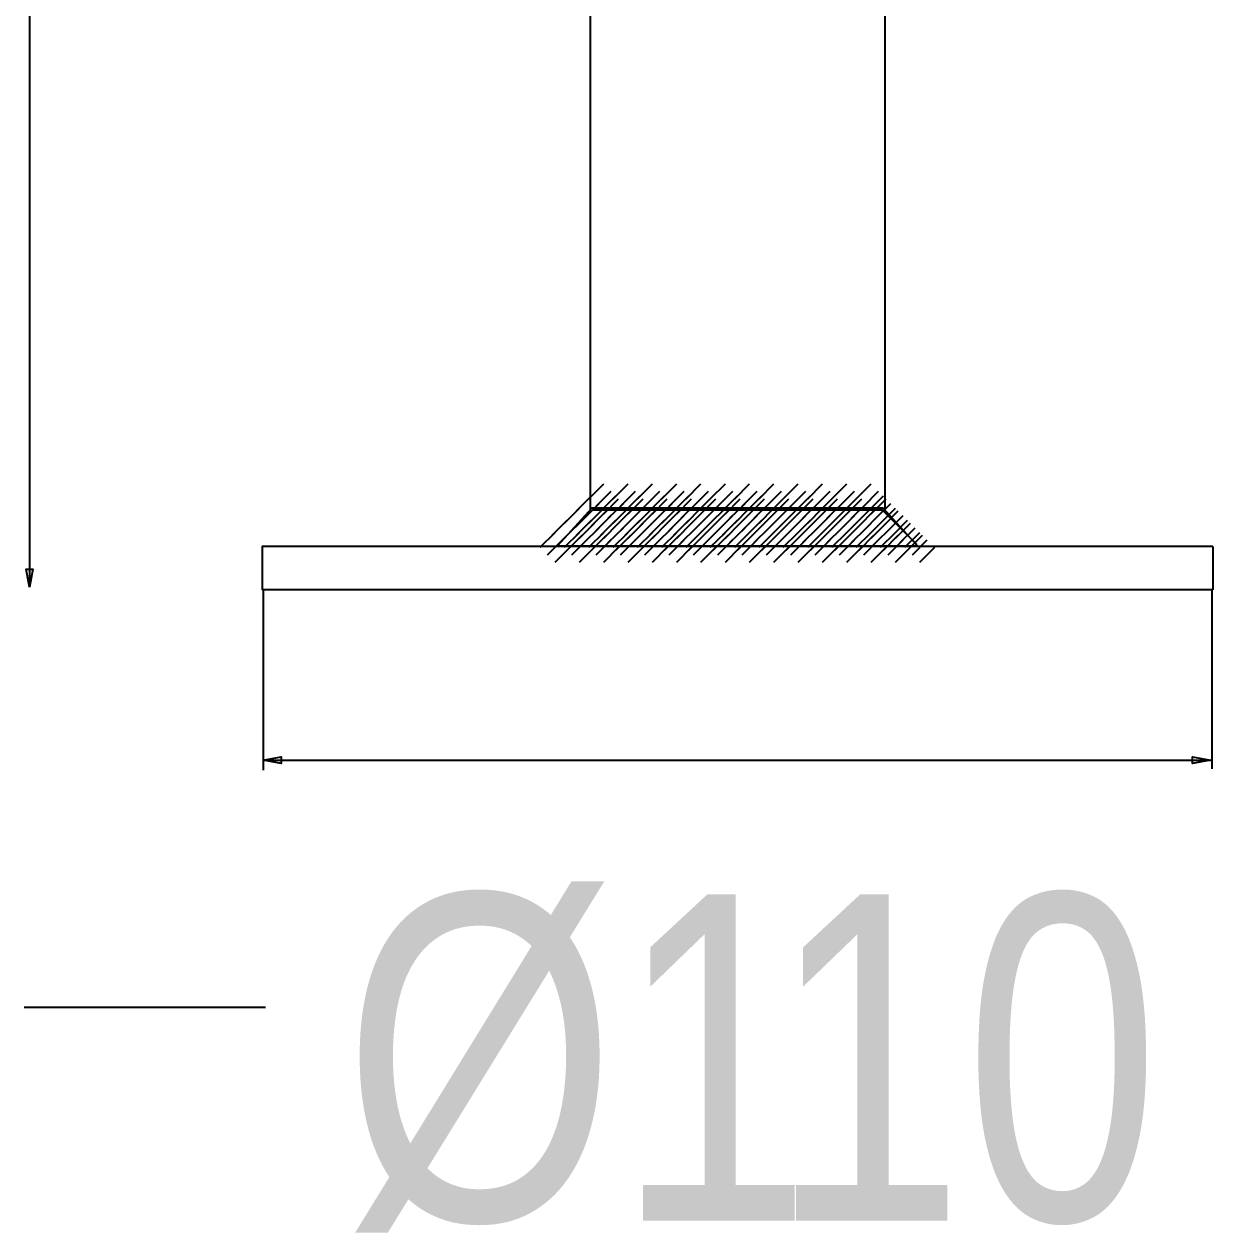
# Model space of a CAD drawing. Extents: x 3 to 197, y 5 to 247.
# Drawn here: x 13.11 to 29.13, y 5.25 to 21.54 of the extents above; entities that cross this region are included whole.
import ezdxf

# ---------------------------------------------------------------- set-up
doc = ezdxf.new("R2010")
doc.units = 0
doc.layers.add('LIVELLO_1', color=160, linetype='Continuous')
doc.styles.add('STD', font='txt')

# ---------------------------------------------------------------- blocks, each defined once
blk = doc.blocks.new('AI9-BLK169')
at = {"layer": 'LIVELLO_1', "color": 7}
for p, q in [((2.134667, -0.152101), (2.335516, 0.048748)), ((2.235953, -0.254076), (2.436802, -0.051504)), ((2.335516, -0.35295), (2.538088, -0.152101))]:
    blk.add_line(p, q, dxfattribs=at)
blk = doc.blocks.new('AI9-BLK168')
at = {"layer": 'LIVELLO_1', "color": 7}
blk.add_blockref('AI9-BLK169', (0, 0), dxfattribs=at)
blk = doc.blocks.new('AI9-BLK165')
at = {"layer": 'LIVELLO_1', "color": 7}
for p, q in [((1.929253, -0.152101), (2.130103, 0.048748)), ((2.028817, -0.254076), (2.230527, -0.051504)), ((2.130103, -0.35295), (2.330263, -0.152101))]:
    blk.add_line(p, q, dxfattribs=at)
blk = doc.blocks.new('AI9-BLK164')
at = {"layer": 'LIVELLO_1', "color": 7}
blk.add_blockref('AI9-BLK165', (0, 0), dxfattribs=at)
blk = doc.blocks.new('AI9-BLK163')
at = {"layer": 'LIVELLO_1', "color": 7}
for p, q in [((2.052588, -0.070624), (2.253609, 0.131947)), ((2.152323, -0.169499), (2.354895, 0.029972)), ((2.253609, -0.271474), (2.456181, -0.070624))]:
    blk.add_line(p, q, dxfattribs=at)
blk = doc.blocks.new('AI9-BLK162')
at = {"layer": 'LIVELLO_1', "color": 7}
blk.add_blockref('AI9-BLK163', (0, 0), dxfattribs=at)
blk = doc.blocks.new('AI9-BLK159')
at = {"layer": 'LIVELLO_1', "color": 7}
for p, q in [((1.599902, -0.152101), (1.802474, 0.048748)), ((1.701188, -0.254076), (1.902037, -0.051504)), ((1.802474, -0.35295), (2.003323, -0.152101))]:
    blk.add_line(p, q, dxfattribs=at)
blk = doc.blocks.new('AI9-BLK158')
at = {"layer": 'LIVELLO_1', "color": 7}
blk.add_blockref('AI9-BLK159', (0, 0), dxfattribs=at)
blk = doc.blocks.new('AI9-BLK157')
at = {"layer": 'LIVELLO_1', "color": 7}
for p, q in [((1.763717, -0.070624), (1.966288, 0.131947)), ((1.865002, -0.169499), (2.067574, 0.029972)), ((1.966288, -0.271474), (2.167137, -0.070624))]:
    blk.add_line(p, q, dxfattribs=at)
blk = doc.blocks.new('AI9-BLK156')
at = {"layer": 'LIVELLO_1', "color": 7}
blk.add_blockref('AI9-BLK157', (0, 0), dxfattribs=at)
blk = doc.blocks.new('AI9-BLK155')
at = {"layer": 'LIVELLO_1', "color": 7}
for p, q in [((1.929253, 0.040997), (2.130103, 0.243568)), ((2.028817, -0.057533), (2.230527, 0.143316)), ((2.130103, -0.159852), (2.330263, 0.040997))]:
    blk.add_line(p, q, dxfattribs=at)
blk = doc.blocks.new('AI9-BLK154')
at = {"layer": 'LIVELLO_1', "color": 7}
blk.add_blockref('AI9-BLK155', (0, 0), dxfattribs=at)
blk = doc.blocks.new('AI9-BLK151')
at = {"layer": 'LIVELLO_1', "color": 7}
for p, q in [((1.272963, -0.152101), (1.473812, 0.048748)), ((1.374249, -0.254076), (1.575098, -0.051504)), ((1.473812, -0.35295), (1.676383, -0.152101))]:
    blk.add_line(p, q, dxfattribs=at)
blk = doc.blocks.new('AI9-BLK150')
at = {"layer": 'LIVELLO_1', "color": 7}
blk.add_blockref('AI9-BLK151', (0, 0), dxfattribs=at)
blk = doc.blocks.new('AI9-BLK149')
at = {"layer": 'LIVELLO_1', "color": 7}
for p, q in [((1.436777, -0.070624), (1.637798, 0.131947)), ((1.538063, -0.169499), (1.738223, 0.029972)), ((1.637798, -0.271474), (1.839509, -0.070624))]:
    blk.add_line(p, q, dxfattribs=at)
blk = doc.blocks.new('AI9-BLK148')
at = {"layer": 'LIVELLO_1', "color": 7}
blk.add_blockref('AI9-BLK149', (0, 0), dxfattribs=at)
blk = doc.blocks.new('AI9-BLK147')
at = {"layer": 'LIVELLO_1', "color": 7}
for p, q in [((1.599902, 0.042719), (1.802474, 0.243568)), ((1.701188, -0.057533), (1.902037, 0.143316)), ((1.802474, -0.159852), (2.003323, 0.042719))]:
    blk.add_line(p, q, dxfattribs=at)
blk = doc.blocks.new('AI9-BLK146')
at = {"layer": 'LIVELLO_1', "color": 7}
blk.add_blockref('AI9-BLK147', (0, 0), dxfattribs=at)
blk = doc.blocks.new('AI9-BLK145')
at = {"layer": 'LIVELLO_1', "color": 7}
for p, q in [((1.763717, 0.125746), (1.966288, 0.325217)), ((1.865002, 0.023771), (2.067574, 0.22462)), ((1.966288, -0.076826), (2.167137, 0.125746))]:
    blk.add_line(p, q, dxfattribs=at)
blk = doc.blocks.new('AI9-BLK144')
at = {"layer": 'LIVELLO_1', "color": 7}
blk.add_blockref('AI9-BLK145', (0, 0), dxfattribs=at)
blk = doc.blocks.new('AI9-BLK141')
at = {"layer": 'LIVELLO_1', "color": 7}
for p, q in [((0.946023, -0.152101), (1.147045, 0.048748)), ((1.045759, -0.252698), (1.247469, -0.051504)), ((1.147045, -0.35295), (1.347032, -0.152101))]:
    blk.add_line(p, q, dxfattribs=at)
blk = doc.blocks.new('AI9-BLK140')
at = {"layer": 'LIVELLO_1', "color": 7}
blk.add_blockref('AI9-BLK141', (0, 0), dxfattribs=at)
blk = doc.blocks.new('AI9-BLK139')
at = {"layer": 'LIVELLO_1', "color": 7}
for p, q in [((1.109148, -0.070624), (1.309998, 0.131947)), ((1.208712, -0.169499), (1.411283, 0.029972)), ((1.309998, -0.271474), (1.512569, -0.070624))]:
    blk.add_line(p, q, dxfattribs=at)
blk = doc.blocks.new('AI9-BLK138')
at = {"layer": 'LIVELLO_1', "color": 7}
blk.add_blockref('AI9-BLK139', (0, 0), dxfattribs=at)
blk = doc.blocks.new('AI9-BLK137')
at = {"layer": 'LIVELLO_1', "color": 7}
for p, q in [((1.272963, 0.042719), (1.473812, 0.243568)), ((1.374249, -0.057533), (1.575098, 0.143316)), ((1.473812, -0.159852), (1.676383, 0.042719))]:
    blk.add_line(p, q, dxfattribs=at)
blk = doc.blocks.new('AI9-BLK136')
at = {"layer": 'LIVELLO_1', "color": 7}
blk.add_blockref('AI9-BLK137', (0, 0), dxfattribs=at)
blk = doc.blocks.new('AI9-BLK135')
at = {"layer": 'LIVELLO_1', "color": 7}
for p, q in [((1.436777, 0.125746), (1.637798, 0.325217)), ((1.538063, 0.023771), (1.738223, 0.22462)), ((1.637798, -0.076826), (1.839509, 0.125746))]:
    blk.add_line(p, q, dxfattribs=at)
blk = doc.blocks.new('AI9-BLK134')
at = {"layer": 'LIVELLO_1', "color": 7}
blk.add_blockref('AI9-BLK135', (0, 0), dxfattribs=at)
blk = doc.blocks.new('AI9-BLK133')
at = {"layer": 'LIVELLO_1', "color": 7}
for p, q in [((1.599902, 0.206361), (1.802474, 0.407555)), ((1.701188, 0.104386), (1.902037, 0.306958)), ((1.802474, 0.004134), (2.003323, 0.206361))]:
    blk.add_line(p, q, dxfattribs=at)
blk = doc.blocks.new('AI9-BLK132')
at = {"layer": 'LIVELLO_1', "color": 7}
blk.add_blockref('AI9-BLK133', (0, 0), dxfattribs=at)
blk = doc.blocks.new('AI9-BLK129')
at = {"layer": 'LIVELLO_1', "color": 7}
for p, q in [((0.616672, -0.152101), (0.819244, 0.048748)), ((0.717958, -0.252698), (0.918979, -0.051504)), ((0.819244, -0.35295), (1.020265, -0.152101))]:
    blk.add_line(p, q, dxfattribs=at)
blk = doc.blocks.new('AI9-BLK128')
at = {"layer": 'LIVELLO_1', "color": 7}
blk.add_blockref('AI9-BLK129', (0, 0), dxfattribs=at)
blk = doc.blocks.new('AI9-BLK127')
at = {"layer": 'LIVELLO_1', "color": 7}
for p, q in [((0.780659, -0.070624), (0.983058, 0.131947)), ((0.881772, -0.169499), (1.084344, 0.029972)), ((0.983058, -0.271474), (1.184079, -0.070624))]:
    blk.add_line(p, q, dxfattribs=at)
blk = doc.blocks.new('AI9-BLK126')
at = {"layer": 'LIVELLO_1', "color": 7}
blk.add_blockref('AI9-BLK127', (0, 0), dxfattribs=at)
blk = doc.blocks.new('AI9-BLK125')
at = {"layer": 'LIVELLO_1', "color": 7}
for p, q in [((0.946023, 0.042719), (1.147045, 0.243568)), ((1.045759, -0.057533), (1.247469, 0.143316)), ((1.147045, -0.159852), (1.347032, 0.042719))]:
    blk.add_line(p, q, dxfattribs=at)
blk = doc.blocks.new('AI9-BLK124')
at = {"layer": 'LIVELLO_1', "color": 7}
blk.add_blockref('AI9-BLK125', (0, 0), dxfattribs=at)
blk = doc.blocks.new('AI9-BLK123')
at = {"layer": 'LIVELLO_1', "color": 7}
for p, q in [((1.109148, 0.125746), (1.309998, 0.325217)), ((1.208712, 0.023771), (1.411283, 0.22462)), ((1.309998, -0.076826), (1.512569, 0.125746))]:
    blk.add_line(p, q, dxfattribs=at)
blk = doc.blocks.new('AI9-BLK122')
at = {"layer": 'LIVELLO_1', "color": 7}
blk.add_blockref('AI9-BLK123', (0, 0), dxfattribs=at)
blk = doc.blocks.new('AI9-BLK121')
at = {"layer": 'LIVELLO_1', "color": 7}
for p, q in [((1.272963, 0.206361), (1.473812, 0.407555)), ((1.374249, 0.104386), (1.575098, 0.306958)), ((1.473812, 0.004134), (1.676383, 0.206361))]:
    blk.add_line(p, q, dxfattribs=at)
blk = doc.blocks.new('AI9-BLK120')
at = {"layer": 'LIVELLO_1', "color": 7}
blk.add_blockref('AI9-BLK121', (0, 0), dxfattribs=at)
blk = doc.blocks.new('AI9-BLK117')
at = {"layer": 'LIVELLO_1', "color": 7}
for p, q in [((0.289905, -0.152101), (0.490754, 0.048748)), ((0.391018, -0.252698), (0.59204, -0.051504)), ((0.490754, -0.35295), (0.693325, -0.152101))]:
    blk.add_line(p, q, dxfattribs=at)
blk = doc.blocks.new('AI9-BLK116')
at = {"layer": 'LIVELLO_1', "color": 7}
blk.add_blockref('AI9-BLK117', (0, 0), dxfattribs=at)
blk = doc.blocks.new('AI9-BLK115')
at = {"layer": 'LIVELLO_1', "color": 7}
for p, q in [((0.453719, -0.070624), (0.656291, 0.131947)), ((0.555005, -0.169499), (0.754993, 0.029972)), ((0.656291, -0.271474), (0.856278, -0.070624))]:
    blk.add_line(p, q, dxfattribs=at)
blk = doc.blocks.new('AI9-BLK114')
at = {"layer": 'LIVELLO_1', "color": 7}
blk.add_blockref('AI9-BLK115', (0, 0), dxfattribs=at)
blk = doc.blocks.new('AI9-BLK113')
at = {"layer": 'LIVELLO_1', "color": 7}
for p, q in [((0.616672, 0.040997), (0.819244, 0.243568)), ((0.717958, -0.057533), (0.918979, 0.143316)), ((0.819244, -0.159852), (1.020265, 0.040997))]:
    blk.add_line(p, q, dxfattribs=at)
blk = doc.blocks.new('AI9-BLK112')
at = {"layer": 'LIVELLO_1', "color": 7}
blk.add_blockref('AI9-BLK113', (0, 0), dxfattribs=at)
blk = doc.blocks.new('AI9-BLK111')
at = {"layer": 'LIVELLO_1', "color": 7}
for p, q in [((0.780659, 0.125746), (0.983058, 0.325217)), ((0.881772, 0.023771), (1.084344, 0.22462)), ((0.983058, -0.076826), (1.184079, 0.125746))]:
    blk.add_line(p, q, dxfattribs=at)
blk = doc.blocks.new('AI9-BLK110')
at = {"layer": 'LIVELLO_1', "color": 7}
blk.add_blockref('AI9-BLK111', (0, 0), dxfattribs=at)
blk = doc.blocks.new('AI9-BLK109')
at = {"layer": 'LIVELLO_1', "color": 7}
for p, q in [((0.946023, 0.206361), (1.147045, 0.407555)), ((1.045759, 0.104386), (1.247469, 0.306958)), ((1.147045, 0.004134), (1.347032, 0.206361))]:
    blk.add_line(p, q, dxfattribs=at)
blk = doc.blocks.new('AI9-BLK108')
at = {"layer": 'LIVELLO_1', "color": 7}
blk.add_blockref('AI9-BLK109', (0, 0), dxfattribs=at)
blk = doc.blocks.new('AI9-BLK105')
at = {"layer": 'LIVELLO_1', "color": 7}
for p, q in [((-0.037035, -0.152101), (0.163814, 0.048748)), ((0.062528, -0.254076), (0.264239, -0.051504)), ((0.163814, -0.35295), (0.363974, -0.152101))]:
    blk.add_line(p, q, dxfattribs=at)
blk = doc.blocks.new('AI9-BLK104')
at = {"layer": 'LIVELLO_1', "color": 7}
blk.add_blockref('AI9-BLK105', (0, 0), dxfattribs=at)
blk = doc.blocks.new('AI9-BLK103')
at = {"layer": 'LIVELLO_1', "color": 7}
for p, q in [((0.12678, -0.070624), (0.32694, 0.131947)), ((0.225654, -0.169499), (0.428225, 0.029972)), ((0.32694, -0.271474), (0.529511, -0.070624))]:
    blk.add_line(p, q, dxfattribs=at)
blk = doc.blocks.new('AI9-BLK102')
at = {"layer": 'LIVELLO_1', "color": 7}
blk.add_blockref('AI9-BLK103', (0, 0), dxfattribs=at)
blk = doc.blocks.new('AI9-BLK101')
at = {"layer": 'LIVELLO_1', "color": 7}
for p, q in [((0.289905, 0.042719), (0.490754, 0.243568)), ((0.391018, -0.057533), (0.59204, 0.143316)), ((0.490754, -0.159852), (0.693325, 0.042719))]:
    blk.add_line(p, q, dxfattribs=at)
blk = doc.blocks.new('AI9-BLK100')
at = {"layer": 'LIVELLO_1', "color": 7}
blk.add_blockref('AI9-BLK101', (0, 0), dxfattribs=at)
blk = doc.blocks.new('AI9-BLK99')
at = {"layer": 'LIVELLO_1', "color": 7}
for p, q in [((0.453719, 0.125746), (0.656291, 0.325217)), ((0.555005, 0.023771), (0.754993, 0.22462)), ((0.656291, -0.076826), (0.856278, 0.125746))]:
    blk.add_line(p, q, dxfattribs=at)
blk = doc.blocks.new('AI9-BLK98')
at = {"layer": 'LIVELLO_1', "color": 7}
blk.add_blockref('AI9-BLK99', (0, 0), dxfattribs=at)
blk = doc.blocks.new('AI9-BLK97')
at = {"layer": 'LIVELLO_1', "color": 7}
for p, q in [((0.616672, 0.206361), (0.819244, 0.407555)), ((0.717958, 0.104386), (0.918979, 0.306958)), ((0.819244, 0.004134), (1.020265, 0.206361))]:
    blk.add_line(p, q, dxfattribs=at)
blk = doc.blocks.new('AI9-BLK96')
at = {"layer": 'LIVELLO_1', "color": 7}
blk.add_blockref('AI9-BLK97', (0, 0), dxfattribs=at)
blk = doc.blocks.new('AI9-BLK93')
at = {"layer": 'LIVELLO_1', "color": 7}
for p, q in [((-0.366386, -0.152101), (-0.163814, 0.048748)), ((-0.2651, -0.252698), (-0.064251, -0.051504)), ((-0.163814, -0.35295), (0.037035, -0.152101))]:
    blk.add_line(p, q, dxfattribs=at)
blk = doc.blocks.new('AI9-BLK92')
at = {"layer": 'LIVELLO_1', "color": 7}
blk.add_blockref('AI9-BLK93', (0, 0), dxfattribs=at)
blk = doc.blocks.new('AI9-BLK91')
at = {"layer": 'LIVELLO_1', "color": 7}
for p, q in [((-0.202572, -0.070624), (0, 0.131947)), ((-0.101286, -0.169499), (0.101286, 0.029972)), ((0, -0.271474), (0.200849, -0.070624))]:
    blk.add_line(p, q, dxfattribs=at)
blk = doc.blocks.new('AI9-BLK90')
at = {"layer": 'LIVELLO_1', "color": 7}
blk.add_blockref('AI9-BLK91', (0, 0), dxfattribs=at)
blk = doc.blocks.new('AI9-BLK89')
at = {"layer": 'LIVELLO_1', "color": 7}
for p, q in [((-0.037035, 0.040997), (0.163814, 0.243568)), ((0.062528, -0.057533), (0.264239, 0.143316)), ((0.163814, -0.159852), (0.363974, 0.040997))]:
    blk.add_line(p, q, dxfattribs=at)
blk = doc.blocks.new('AI9-BLK88')
at = {"layer": 'LIVELLO_1', "color": 7}
blk.add_blockref('AI9-BLK89', (0, 0), dxfattribs=at)
blk = doc.blocks.new('AI9-BLK87')
at = {"layer": 'LIVELLO_1', "color": 7}
for p, q in [((0.12678, 0.125746), (0.32694, 0.325217)), ((0.225654, 0.023771), (0.428225, 0.22462)), ((0.32694, -0.076826), (0.529511, 0.125746))]:
    blk.add_line(p, q, dxfattribs=at)
blk = doc.blocks.new('AI9-BLK86')
at = {"layer": 'LIVELLO_1', "color": 7}
blk.add_blockref('AI9-BLK87', (0, 0), dxfattribs=at)
blk = doc.blocks.new('AI9-BLK85')
at = {"layer": 'LIVELLO_1', "color": 7}
for p, q in [((0.289905, 0.206361), (0.490754, 0.407555)), ((0.391018, 0.104386), (0.59204, 0.306958)), ((0.490754, 0.004134), (0.693325, 0.206361))]:
    blk.add_line(p, q, dxfattribs=at)
blk = doc.blocks.new('AI9-BLK84')
at = {"layer": 'LIVELLO_1', "color": 7}
blk.add_blockref('AI9-BLK85', (0, 0), dxfattribs=at)
blk = doc.blocks.new('AI9-BLK81')
at = {"layer": 'LIVELLO_1', "color": 7}
for p, q in [((-0.693325, -0.152101), (-0.492476, 0.048748)), ((-0.59204, -0.252698), (-0.391191, -0.051504)), ((-0.492476, -0.35295), (-0.289905, -0.152101))]:
    blk.add_line(p, q, dxfattribs=at)
blk = doc.blocks.new('AI9-BLK80')
at = {"layer": 'LIVELLO_1', "color": 7}
blk.add_blockref('AI9-BLK81', (0, 0), dxfattribs=at)
blk = doc.blocks.new('AI9-BLK79')
at = {"layer": 'LIVELLO_1', "color": 7}
for p, q in [((-0.529511, -0.070624), (-0.32694, 0.131947)), ((-0.428225, -0.169499), (-0.228065, 0.029972)), ((-0.32694, -0.271474), (-0.12678, -0.070624))]:
    blk.add_line(p, q, dxfattribs=at)
blk = doc.blocks.new('AI9-BLK78')
at = {"layer": 'LIVELLO_1', "color": 7}
blk.add_blockref('AI9-BLK79', (0, 0), dxfattribs=at)
blk = doc.blocks.new('AI9-BLK77')
at = {"layer": 'LIVELLO_1', "color": 7}
for p, q in [((-0.366386, 0.042719), (-0.163814, 0.243568)), ((-0.2651, -0.057533), (-0.064251, 0.143316)), ((-0.163814, -0.159852), (0.037035, 0.042719))]:
    blk.add_line(p, q, dxfattribs=at)
blk = doc.blocks.new('AI9-BLK76')
at = {"layer": 'LIVELLO_1', "color": 7}
blk.add_blockref('AI9-BLK77', (0, 0), dxfattribs=at)
blk = doc.blocks.new('AI9-BLK75')
at = {"layer": 'LIVELLO_1', "color": 7}
for p, q in [((-0.202572, 0.125746), (0, 0.325217)), ((-0.101286, 0.023771), (0.101286, 0.22462)), ((0, -0.076826), (0.200849, 0.125746))]:
    blk.add_line(p, q, dxfattribs=at)
blk = doc.blocks.new('AI9-BLK74')
at = {"layer": 'LIVELLO_1', "color": 7}
blk.add_blockref('AI9-BLK75', (0, 0), dxfattribs=at)
blk = doc.blocks.new('AI9-BLK73')
at = {"layer": 'LIVELLO_1', "color": 7}
for p, q in [((-0.037035, 0.206361), (0.163814, 0.407555)), ((0.062528, 0.104386), (0.264239, 0.306958)), ((0.163814, 0.004134), (0.363974, 0.206361))]:
    blk.add_line(p, q, dxfattribs=at)
blk = doc.blocks.new('AI9-BLK72')
at = {"layer": 'LIVELLO_1', "color": 7}
blk.add_blockref('AI9-BLK73', (0, 0), dxfattribs=at)
blk = doc.blocks.new('AI9-BLK69')
at = {"layer": 'LIVELLO_1', "color": 7}
for p, q in [((-1.020265, -0.152101), (-0.819244, 0.048748)), ((-0.92053, -0.252698), (-0.718819, -0.051504)), ((-0.819244, -0.35295), (-0.619256, -0.152101))]:
    blk.add_line(p, q, dxfattribs=at)
blk = doc.blocks.new('AI9-BLK68')
at = {"layer": 'LIVELLO_1', "color": 7}
blk.add_blockref('AI9-BLK69', (0, 0), dxfattribs=at)
blk = doc.blocks.new('AI9-BLK67')
at = {"layer": 'LIVELLO_1', "color": 7}
for p, q in [((-0.856278, -0.070624), (-0.656291, 0.131947)), ((-0.757576, -0.169499), (-0.555005, 0.029972)), ((-0.656291, -0.271474), (-0.453719, -0.070624))]:
    blk.add_line(p, q, dxfattribs=at)
blk = doc.blocks.new('AI9-BLK66')
at = {"layer": 'LIVELLO_1', "color": 7}
blk.add_blockref('AI9-BLK67', (0, 0), dxfattribs=at)
blk = doc.blocks.new('AI9-BLK65')
at = {"layer": 'LIVELLO_1', "color": 7}
for p, q in [((-0.693325, 0.042719), (-0.492476, 0.243568)), ((-0.59204, -0.057533), (-0.391191, 0.143316)), ((-0.492476, -0.159852), (-0.289905, 0.042719))]:
    blk.add_line(p, q, dxfattribs=at)
blk = doc.blocks.new('AI9-BLK64')
at = {"layer": 'LIVELLO_1', "color": 7}
blk.add_blockref('AI9-BLK65', (0, 0), dxfattribs=at)
blk = doc.blocks.new('AI9-BLK63')
at = {"layer": 'LIVELLO_1', "color": 7}
for p, q in [((-0.529511, 0.125746), (-0.32849, 0.325217)), ((-0.428225, 0.023771), (-0.228065, 0.22462)), ((-0.32849, -0.076826), (-0.12678, 0.125746))]:
    blk.add_line(p, q, dxfattribs=at)
blk = doc.blocks.new('AI9-BLK62')
at = {"layer": 'LIVELLO_1', "color": 7}
blk.add_blockref('AI9-BLK63', (0, 0), dxfattribs=at)
blk = doc.blocks.new('AI9-BLK61')
at = {"layer": 'LIVELLO_1', "color": 7}
for p, q in [((-0.366386, 0.206361), (-0.163814, 0.407555)), ((-0.2651, 0.104386), (-0.064251, 0.306958)), ((-0.163814, 0.004134), (0.037035, 0.206361))]:
    blk.add_line(p, q, dxfattribs=at)
blk = doc.blocks.new('AI9-BLK60')
at = {"layer": 'LIVELLO_1', "color": 7}
blk.add_blockref('AI9-BLK61', (0, 0), dxfattribs=at)
blk = doc.blocks.new('AI9-BLK57')
at = {"layer": 'LIVELLO_1', "color": 7}
for p, q in [((-1.348755, -0.152101), (-1.147045, 0.048748)), ((-1.24833, -0.254076), (-1.047309, -0.051504)), ((-1.147045, -0.35295), (-0.946195, -0.152101))]:
    blk.add_line(p, q, dxfattribs=at)
blk = doc.blocks.new('AI9-BLK56')
at = {"layer": 'LIVELLO_1', "color": 7}
blk.add_blockref('AI9-BLK57', (0, 0), dxfattribs=at)
blk = doc.blocks.new('AI9-BLK55')
at = {"layer": 'LIVELLO_1', "color": 7}
for p, q in [((-1.185802, -0.070624), (-0.98323, 0.131947)), ((-1.084516, -0.169499), (-0.881944, 0.029972)), ((-0.98323, -0.271474), (-0.782209, -0.070624))]:
    blk.add_line(p, q, dxfattribs=at)
blk = doc.blocks.new('AI9-BLK54')
at = {"layer": 'LIVELLO_1', "color": 7}
blk.add_blockref('AI9-BLK55', (0, 0), dxfattribs=at)
blk = doc.blocks.new('AI9-BLK53')
at = {"layer": 'LIVELLO_1', "color": 7}
for p, q in [((-1.020265, 0.042719), (-0.819244, 0.243568)), ((-0.92053, -0.057533), (-0.718819, 0.143316)), ((-0.819244, -0.159852), (-0.619256, 0.042719))]:
    blk.add_line(p, q, dxfattribs=at)
blk = doc.blocks.new('AI9-BLK52')
at = {"layer": 'LIVELLO_1', "color": 7}
blk.add_blockref('AI9-BLK53', (0, 0), dxfattribs=at)
blk = doc.blocks.new('AI9-BLK51')
at = {"layer": 'LIVELLO_1', "color": 7}
for p, q in [((-0.856278, 0.125746), (-0.656291, 0.325217)), ((-0.757576, 0.023771), (-0.555005, 0.22462)), ((-0.656291, -0.076826), (-0.453719, 0.125746))]:
    blk.add_line(p, q, dxfattribs=at)
blk = doc.blocks.new('AI9-BLK50')
at = {"layer": 'LIVELLO_1', "color": 7}
blk.add_blockref('AI9-BLK51', (0, 0), dxfattribs=at)
blk = doc.blocks.new('AI9-BLK49')
at = {"layer": 'LIVELLO_1', "color": 7}
for p, q in [((-0.693325, 0.206361), (-0.492476, 0.407555)), ((-0.59204, 0.104386), (-0.391191, 0.306958)), ((-0.492476, 0.004134), (-0.289905, 0.206361))]:
    blk.add_line(p, q, dxfattribs=at)
blk = doc.blocks.new('AI9-BLK48')
at = {"layer": 'LIVELLO_1', "color": 7}
blk.add_blockref('AI9-BLK49', (0, 0), dxfattribs=at)
blk = doc.blocks.new('AI9-BLK45')
at = {"layer": 'LIVELLO_1', "color": 7}
for p, q in [((-1.676556, -0.152101), (-1.475534, 0.048748)), ((-1.57527, -0.254076), (-1.374249, -0.051504)), ((-1.475534, -0.35295), (-1.272963, -0.152101))]:
    blk.add_line(p, q, dxfattribs=at)
blk = doc.blocks.new('AI9-BLK44')
at = {"layer": 'LIVELLO_1', "color": 7}
blk.add_blockref('AI9-BLK45', (0, 0), dxfattribs=at)
blk = doc.blocks.new('AI9-BLK43')
at = {"layer": 'LIVELLO_1', "color": 7}
for p, q in [((-1.512569, -0.070624), (-1.309998, 0.131947)), ((-1.411283, -0.169499), (-1.211296, 0.029972)), ((-1.309998, -0.271474), (-1.11001, -0.070624))]:
    blk.add_line(p, q, dxfattribs=at)
blk = doc.blocks.new('AI9-BLK42')
at = {"layer": 'LIVELLO_1', "color": 7}
blk.add_blockref('AI9-BLK43', (0, 0), dxfattribs=at)
blk = doc.blocks.new('AI9-BLK41')
at = {"layer": 'LIVELLO_1', "color": 7}
for p, q in [((-1.348755, 0.040997), (-1.147045, 0.243568)), ((-1.24833, -0.057533), (-1.047309, 0.143316)), ((-1.147045, -0.159852), (-0.946195, 0.040997))]:
    blk.add_line(p, q, dxfattribs=at)
blk = doc.blocks.new('AI9-BLK40')
at = {"layer": 'LIVELLO_1', "color": 7}
blk.add_blockref('AI9-BLK41', (0, 0), dxfattribs=at)
blk = doc.blocks.new('AI9-BLK39')
at = {"layer": 'LIVELLO_1', "color": 7}
for p, q in [((-1.185802, 0.125746), (-0.98323, 0.325217)), ((-1.084516, 0.023771), (-0.881944, 0.22462)), ((-0.98323, -0.076826), (-0.782209, 0.125746))]:
    blk.add_line(p, q, dxfattribs=at)
blk = doc.blocks.new('AI9-BLK38')
at = {"layer": 'LIVELLO_1', "color": 7}
blk.add_blockref('AI9-BLK39', (0, 0), dxfattribs=at)
blk = doc.blocks.new('AI9-BLK37')
at = {"layer": 'LIVELLO_1', "color": 7}
for p, q in [((-1.020265, 0.206361), (-0.819244, 0.407555)), ((-0.92053, 0.104386), (-0.718819, 0.306958)), ((-0.819244, 0.004134), (-0.619256, 0.206361))]:
    blk.add_line(p, q, dxfattribs=at)
blk = doc.blocks.new('AI9-BLK36')
at = {"layer": 'LIVELLO_1', "color": 7}
blk.add_blockref('AI9-BLK37', (0, 0), dxfattribs=at)
blk = doc.blocks.new('AI9-BLK33')
at = {"layer": 'LIVELLO_1', "color": 7}
for p, q in [((-2.003323, -0.152101), (-1.802474, 0.048748)), ((-1.90376, -0.254076), (-1.702049, -0.051504)), ((-1.802474, -0.35295), (-1.602314, -0.152101))]:
    blk.add_line(p, q, dxfattribs=at)
blk = doc.blocks.new('AI9-BLK32')
at = {"layer": 'LIVELLO_1', "color": 7}
blk.add_blockref('AI9-BLK33', (0, 0), dxfattribs=at)
blk = doc.blocks.new('AI9-BLK31')
at = {"layer": 'LIVELLO_1', "color": 7}
for p, q in [((-1.839509, -0.070624), (-1.639349, 0.131947)), ((-1.740634, -0.169499), (-1.538063, 0.029972)), ((-1.639349, -0.271474), (-1.436949, -0.070624))]:
    blk.add_line(p, q, dxfattribs=at)
blk = doc.blocks.new('AI9-BLK30')
at = {"layer": 'LIVELLO_1', "color": 7}
blk.add_blockref('AI9-BLK31', (0, 0), dxfattribs=at)
blk = doc.blocks.new('AI9-BLK29')
at = {"layer": 'LIVELLO_1', "color": 7}
for p, q in [((-1.676556, 0.040997), (-1.475534, 0.243568)), ((-1.57527, -0.057533), (-1.374249, 0.143316)), ((-1.475534, -0.159852), (-1.272963, 0.040997))]:
    blk.add_line(p, q, dxfattribs=at)
blk = doc.blocks.new('AI9-BLK28')
at = {"layer": 'LIVELLO_1', "color": 7}
blk.add_blockref('AI9-BLK29', (0, 0), dxfattribs=at)
blk = doc.blocks.new('AI9-BLK27')
at = {"layer": 'LIVELLO_1', "color": 7}
for p, q in [((-1.512569, 0.125746), (-1.309998, 0.325217)), ((-1.411283, 0.023771), (-1.211296, 0.22462)), ((-1.309998, -0.076826), (-1.11001, 0.125746))]:
    blk.add_line(p, q, dxfattribs=at)
blk = doc.blocks.new('AI9-BLK26')
at = {"layer": 'LIVELLO_1', "color": 7}
blk.add_blockref('AI9-BLK27', (0, 0), dxfattribs=at)
blk = doc.blocks.new('AI9-BLK25')
at = {"layer": 'LIVELLO_1', "color": 7}
for p, q in [((-1.348755, 0.206361), (-1.147045, 0.407555)), ((-1.24833, 0.104386), (-1.047309, 0.306958)), ((-1.147045, 0.004134), (-0.946195, 0.206361))]:
    blk.add_line(p, q, dxfattribs=at)
blk = doc.blocks.new('AI9-BLK24')
at = {"layer": 'LIVELLO_1', "color": 7}
blk.add_blockref('AI9-BLK25', (0, 0), dxfattribs=at)
blk = doc.blocks.new('AI9-BLK21')
at = {"layer": 'LIVELLO_1', "color": 7}
for p, q in [((-2.331985, -0.152101), (-2.130103, 0.048748)), ((-2.231388, -0.252698), (-2.030539, -0.051504)), ((-2.130103, -0.35295), (-1.929253, -0.152101))]:
    blk.add_line(p, q, dxfattribs=at)
blk = doc.blocks.new('AI9-BLK20')
at = {"layer": 'LIVELLO_1', "color": 7}
blk.add_blockref('AI9-BLK21', (0, 0), dxfattribs=at)
blk = doc.blocks.new('AI9-BLK19')
at = {"layer": 'LIVELLO_1', "color": 7}
for p, q in [((-2.16886, -0.070624), (-1.966288, 0.131947)), ((-2.067574, -0.169499), (-1.865002, 0.029972)), ((-1.966288, -0.271474), (-1.765439, -0.070624))]:
    blk.add_line(p, q, dxfattribs=at)
blk = doc.blocks.new('AI9-BLK18')
at = {"layer": 'LIVELLO_1', "color": 7}
blk.add_blockref('AI9-BLK19', (0, 0), dxfattribs=at)
blk = doc.blocks.new('AI9-BLK17')
at = {"layer": 'LIVELLO_1', "color": 7}
for p, q in [((-2.003323, 0.042719), (-1.802474, 0.243568)), ((-1.90376, -0.057533), (-1.702049, 0.143316)), ((-1.802474, -0.159852), (-1.602314, 0.042719))]:
    blk.add_line(p, q, dxfattribs=at)
blk = doc.blocks.new('AI9-BLK16')
at = {"layer": 'LIVELLO_1', "color": 7}
blk.add_blockref('AI9-BLK17', (0, 0), dxfattribs=at)
blk = doc.blocks.new('AI9-BLK15')
at = {"layer": 'LIVELLO_1', "color": 7}
for p, q in [((-1.839509, 0.125746), (-1.639349, 0.325217)), ((-1.740634, 0.023771), (-1.538063, 0.22462)), ((-1.639349, -0.076826), (-1.436949, 0.125746))]:
    blk.add_line(p, q, dxfattribs=at)
blk = doc.blocks.new('AI9-BLK14')
at = {"layer": 'LIVELLO_1', "color": 7}
blk.add_blockref('AI9-BLK15', (0, 0), dxfattribs=at)
blk = doc.blocks.new('AI9-BLK13')
at = {"layer": 'LIVELLO_1', "color": 7}
for p, q in [((-1.676556, 0.206361), (-1.475534, 0.407555)), ((-1.57527, 0.104386), (-1.374249, 0.306958)), ((-1.475534, 0.004134), (-1.272963, 0.206361))]:
    blk.add_line(p, q, dxfattribs=at)
blk = doc.blocks.new('AI9-BLK12')
at = {"layer": 'LIVELLO_1', "color": 7}
blk.add_blockref('AI9-BLK13', (0, 0), dxfattribs=at)
blk = doc.blocks.new('AI9-BLK11')
at = {"layer": 'LIVELLO_1', "color": 7}
for p, q in [((-2.538088, -0.152101), (-2.337239, 0.048748)), ((-2.436802, -0.252698), (-2.235953, -0.051504)), ((-2.337239, -0.35295), (-2.134667, -0.152101))]:
    blk.add_line(p, q, dxfattribs=at)
blk = doc.blocks.new('AI9-BLK10')
at = {"layer": 'LIVELLO_1', "color": 7}
blk.add_blockref('AI9-BLK11', (0, 0), dxfattribs=at)
blk = doc.blocks.new('AI9-BLK9')
at = {"layer": 'LIVELLO_1', "color": 7}
for p, q in [((-2.456181, -0.070624), (-2.253609, 0.131947)), ((-2.354895, -0.169499), (-2.154735, 0.029972)), ((-2.253609, -0.271474), (-2.053449, -0.070624))]:
    blk.add_line(p, q, dxfattribs=at)
blk = doc.blocks.new('AI9-BLK8')
at = {"layer": 'LIVELLO_1', "color": 7}
blk.add_blockref('AI9-BLK9', (0, 0), dxfattribs=at)
blk = doc.blocks.new('AI9-BLK7')
at = {"layer": 'LIVELLO_1', "color": 7}
for p, q in [((-2.331985, 0.042719), (-2.130103, 0.243568)), ((-2.231388, -0.057533), (-2.030539, 0.143316)), ((-2.130103, -0.159852), (-1.929253, 0.042719))]:
    blk.add_line(p, q, dxfattribs=at)
blk = doc.blocks.new('AI9-BLK6')
at = {"layer": 'LIVELLO_1', "color": 7}
blk.add_blockref('AI9-BLK7', (0, 0), dxfattribs=at)
blk = doc.blocks.new('AI9-BLK5')
at = {"layer": 'LIVELLO_1', "color": 7}
for p, q in [((-2.16886, 0.125746), (-1.966288, 0.325217)), ((-2.067574, 0.023771), (-1.865002, 0.22462)), ((-1.966288, -0.076826), (-1.765439, 0.125746))]:
    blk.add_line(p, q, dxfattribs=at)
blk = doc.blocks.new('AI9-BLK4')
at = {"layer": 'LIVELLO_1', "color": 7}
blk.add_blockref('AI9-BLK5', (0, 0), dxfattribs=at)
blk = doc.blocks.new('AI9-BLK3')
at = {"layer": 'LIVELLO_1', "color": 7}
for p, q in [((-2.003323, 0.206361), (-1.802474, 0.407555)), ((-1.90376, 0.104386), (-1.702049, 0.306958)), ((-1.802474, 0.004134), (-1.602314, 0.206361))]:
    blk.add_line(p, q, dxfattribs=at)
blk = doc.blocks.new('AI9-BLK2')
at = {"layer": 'LIVELLO_1', "color": 7}
blk.add_blockref('AI9-BLK3', (0, 0), dxfattribs=at)
blk = doc.blocks.new('AI9-BLK1')
at = {"layer": 'LIVELLO_1', "color": 7}
for p, q in [((-86.921, -83.438), (-86.921, -111.496)), ((-79.366, -85.312), (-79.366, -110.454)), ((-75.393, -85.312), (-75.393, -110.454)), ((-79.798, -110.922), (-79.334, -110.457)), ((-70.973, -110.951), (-70.973, -111.533)), ((-83.772, -111.533), (-83.772, -113.965)), ((-70.987, -111.531), (-70.987, -113.945)), ((-83.772, -113.828), (-71.004, -113.828)), ((-83.742, -117.163), (-86.992, -117.163))]:
    blk.add_line(p, q, dxfattribs=at)
blk.add_lwpolyline([(-77.379, -110.938), (-74.953, -110.938), (-75.418, -110.434), (-79.341, -110.434), (-79.806, -110.938)], close=True, dxfattribs=at)
for points in [[(-74.961, -110.922), (-75.425, -110.457), (-79.334, -110.457)], [(-70.973, -110.951), (-77.379, -110.951), (-83.786, -110.951), (-83.786, -111.533)], [(-86.921, -111.496), (-86.965, -111.253), (-86.877, -111.253), (-86.921, -111.496)], [(-70.973, -111.533), (-77.379, -111.533), (-83.786, -111.533)], [(-83.772, -113.828), (-83.529, -113.786), (-83.529, -113.874), (-83.772, -113.828)], [(-71.004, -113.828), (-71.248, -113.874), (-71.248, -113.786), (-71.004, -113.828)]]:
    blk.add_lwpolyline(points, dxfattribs=at)
for name, p in [('AI9-BLK2', (-77.379, -110.511)), ('AI9-BLK12', (-77.379, -110.511)), ('AI9-BLK24', (-77.379, -110.511)), ('AI9-BLK36', (-77.379, -110.511)), ('AI9-BLK48', (-77.379, -110.511)), ('AI9-BLK60', (-77.379, -110.511)), ('AI9-BLK72', (-77.379, -110.511)), ('AI9-BLK84', (-77.379, -110.511)), ('AI9-BLK96', (-77.379, -110.511)), ('AI9-BLK108', (-77.379, -110.511)), ('AI9-BLK120', (-77.379, -110.511)), ('AI9-BLK132', (-77.379, -110.511)), ('AI9-BLK4', (-77.379, -110.593)), ('AI9-BLK14', (-77.379, -110.593)), ('AI9-BLK26', (-77.379, -110.593)), ('AI9-BLK38', (-77.379, -110.593)), ('AI9-BLK50', (-77.379, -110.593)), ('AI9-BLK62', (-77.379, -110.593)), ('AI9-BLK74', (-77.379, -110.593)), ('AI9-BLK86', (-77.379, -110.593)), ('AI9-BLK98', (-77.379, -110.593)), ('AI9-BLK110', (-77.379, -110.593)), ('AI9-BLK122', (-77.379, -110.593)), ('AI9-BLK134', (-77.379, -110.593)), ('AI9-BLK144', (-77.379, -110.593)), ('AI9-BLK6', (-77.379, -110.675)), ('AI9-BLK16', (-77.379, -110.675)), ('AI9-BLK28', (-77.379, -110.675)), ('AI9-BLK40', (-77.379, -110.675)), ('AI9-BLK52', (-77.379, -110.675)), ('AI9-BLK64', (-77.379, -110.675)), ('AI9-BLK76', (-77.379, -110.675)), ('AI9-BLK88', (-77.379, -110.675)), ('AI9-BLK100', (-77.379, -110.675)), ('AI9-BLK112', (-77.379, -110.675)), ('AI9-BLK124', (-77.379, -110.675)), ('AI9-BLK136', (-77.379, -110.675)), ('AI9-BLK146', (-77.379, -110.675)), ('AI9-BLK154', (-77.379, -110.675)), ('AI9-BLK8', (-77.419, -110.726)), ('AI9-BLK18', (-77.379, -110.726)), ('AI9-BLK30', (-77.379, -110.726)), ('AI9-BLK42', (-77.379, -110.726)), ('AI9-BLK54', (-77.379, -110.726)), ('AI9-BLK66', (-77.379, -110.726)), ('AI9-BLK78', (-77.379, -110.726)), ('AI9-BLK90', (-77.379, -110.726)), ('AI9-BLK102', (-77.379, -110.726)), ('AI9-BLK114', (-77.379, -110.726)), ('AI9-BLK126', (-77.379, -110.726)), ('AI9-BLK138', (-77.379, -110.726)), ('AI9-BLK148', (-77.379, -110.726)), ('AI9-BLK156', (-77.379, -110.726)), ('AI9-BLK162', (-77.34, -110.726)), ('AI9-BLK10', (-77.501, -110.807)), ('AI9-BLK20', (-77.379, -110.807)), ('AI9-BLK32', (-77.379, -110.807)), ('AI9-BLK44', (-77.379, -110.807)), ('AI9-BLK56', (-77.379, -110.807)), ('AI9-BLK68', (-77.379, -110.807)), ('AI9-BLK80', (-77.379, -110.807)), ('AI9-BLK92', (-77.379, -110.807)), ('AI9-BLK104', (-77.379, -110.807)), ('AI9-BLK116', (-77.379, -110.807)), ('AI9-BLK128', (-77.379, -110.807)), ('AI9-BLK140', (-77.379, -110.807)), ('AI9-BLK150', (-77.379, -110.807)), ('AI9-BLK158', (-77.379, -110.807)), ('AI9-BLK164', (-77.379, -110.807)), ('AI9-BLK168', (-77.258, -110.807))]:
    blk.add_blockref(name, p, dxfattribs=at)
at = {"layer": 'LIVELLO_1', "color": 7, "char_height": 4.39654, "attachment_point": 1, "style": 'STD'}
for s, insert in [('\\fArial Narrow|b0|i0;\\H4.3965;\\W0.94;\\C7;Ø1', (-82.696, -115.638)), ('\\fArial Narrow|b0|i0;\\H4.3965;\\W0.94;\\C7;10', (-76.952, -115.638))]:
    blk.add_mtext(s, dxfattribs=dict(at, insert=insert))

msp = doc.modelspace()

# ---------------------------------------------------------------- block references
at = {"layer": 'LIVELLO_1', "color": 7}
msp.add_blockref('AI9-BLK1', (100.106551, 125.448243), dxfattribs=at)

doc.saveas('drawing.dxf')
